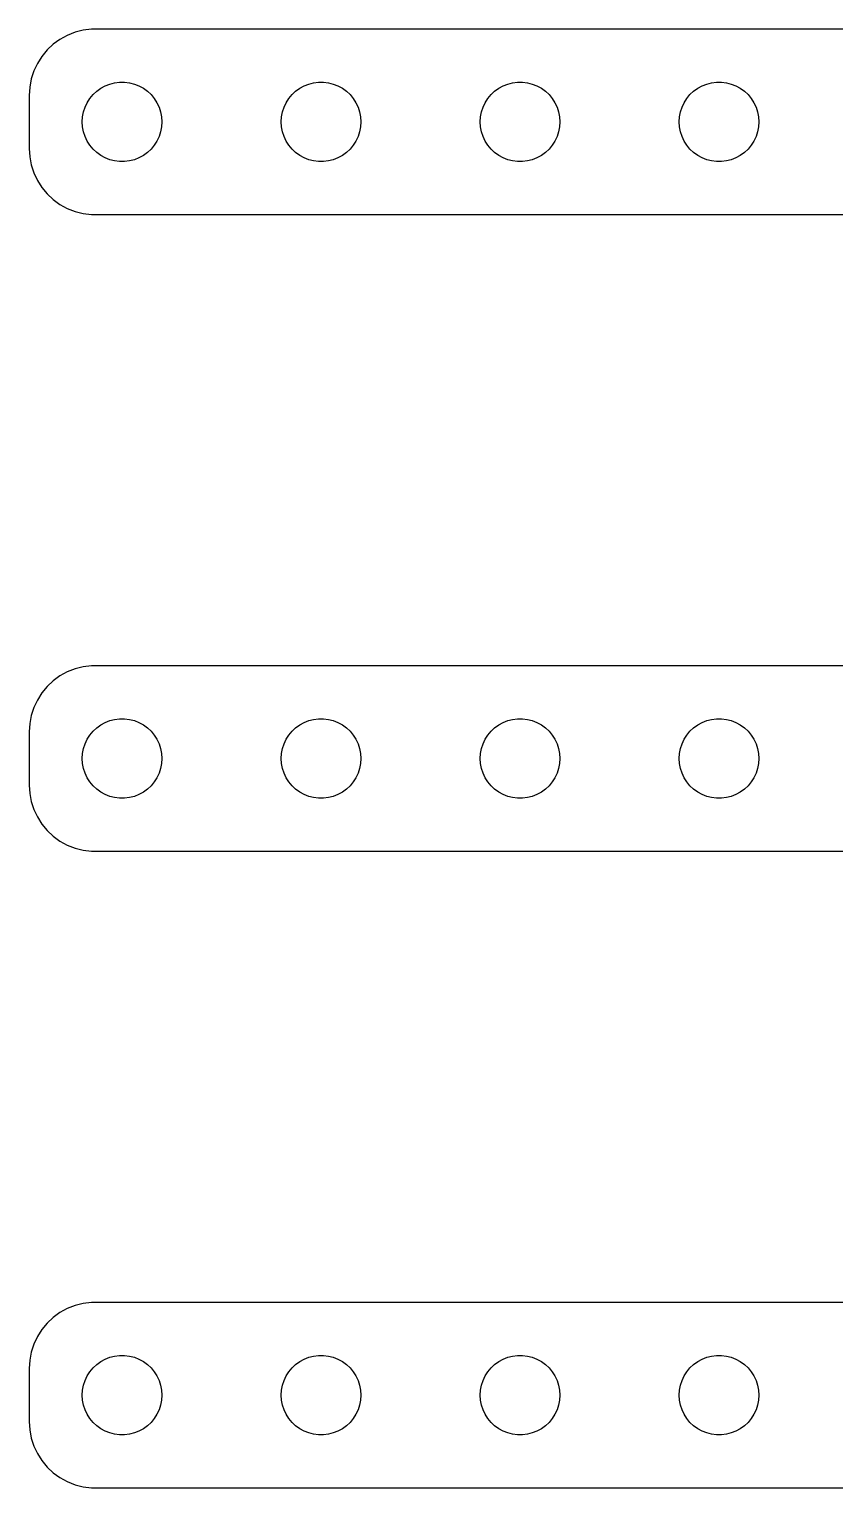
# Model space of a CAD drawing. Header units: metres. Extents: x -64 to 64, y 45 to 99.
# Drawn here: x -63.5 to -33.1, y 44.5 to 99.5 of the extents above; entities that cross this region are included whole.
import ezdxf

# ---------------------------------------------------------------- set-up
doc = ezdxf.new("R2010")
doc.units = ezdxf.units.M

msp = doc.modelspace()

# ---------------------------------------------------------------- linework, layer by layer
for p, q in [((-62.3396, 99.1108), (-62.5936, 98.9263)), ((-62.0644, 99.2621), (-62.3396, 99.1108)), ((-61.7725, 99.3776), (-62.0644, 99.2621)), ((-61.4684, 99.4557), (-61.7725, 99.3776)), ((-61.157, 99.4951), (-61.4684, 99.4557)), ((61.157, 99.4951), (-61.157, 99.4951)), ((-63.0225, 98.4695), (-63.1908, 98.2044)), ((-62.8224, 98.7114), (-63.0225, 98.4695)), ((-62.5936, 98.9263), (-62.8224, 98.7114)), ((-63.3244, 97.9203), (-63.4214, 97.6217)), ((-63.1908, 98.2044), (-63.3244, 97.9203)), ((-63.4214, 97.6217), (-63.4803, 97.3133)), ((-60.8037, 97.2665), (-60.6387, 97.3572)), ((-60.6387, 97.3572), (-60.4635, 97.4266)), ((-60.4635, 97.4266), (-60.2811, 97.4734)), ((-60.2811, 97.4734), (-60.0942, 97.497)), ((-60.0942, 97.497), (-59.9058, 97.497)), ((-59.9058, 97.497), (-59.7189, 97.4734)), ((-59.7189, 97.4734), (-59.5365, 97.4266)), ((-59.5365, 97.4266), (-59.3613, 97.3572)), ((-59.3613, 97.3572), (-59.1963, 97.2665)), ((-53.3037, 97.2665), (-53.1387, 97.3572)), ((-53.1387, 97.3572), (-52.9635, 97.4266)), ((-52.9635, 97.4266), (-52.7811, 97.4734)), ((-52.7811, 97.4734), (-52.5942, 97.497)), ((-52.5942, 97.497), (-52.4058, 97.497)), ((-52.4058, 97.497), (-52.2189, 97.4734)), ((-52.2189, 97.4734), (-52.0365, 97.4266)), ((-52.0365, 97.4266), (-51.8613, 97.3572)), ((-51.8613, 97.3572), (-51.6963, 97.2665)), ((-45.8037, 97.2665), (-45.6387, 97.3572)), ((-45.6387, 97.3572), (-45.4635, 97.4266)), ((-45.4635, 97.4266), (-45.2811, 97.4734)), ((-45.2811, 97.4734), (-45.0942, 97.497)), ((-45.0942, 97.497), (-44.9058, 97.497)), ((-44.9058, 97.497), (-44.7189, 97.4734)), ((-44.7189, 97.4734), (-44.5365, 97.4266)), ((-44.5365, 97.4266), (-44.3613, 97.3572)), ((-44.3613, 97.3572), (-44.1963, 97.2665)), ((-38.3037, 97.2665), (-38.1387, 97.3572)), ((-38.1387, 97.3572), (-37.9635, 97.4266)), ((-37.9635, 97.4266), (-37.7811, 97.4734)), ((-37.7811, 97.4734), (-37.5942, 97.497)), ((-37.5942, 97.497), (-37.4058, 97.497)), ((-37.4058, 97.497), (-37.2189, 97.4734)), ((-37.2189, 97.4734), (-37.0365, 97.4266)), ((-37.0365, 97.4266), (-36.8613, 97.3572)), ((-36.8613, 97.3572), (-36.6963, 97.2665)), ((-63.4803, 97.3133), (-63.5, 97)), ((-63.5, 97), (-63.5, 95)), ((-61.3145, 96.7226), (-61.2135, 96.8817)), ((-61.2135, 96.8817), (-61.0934, 97.0268)), ((-61.0934, 97.0268), (-60.9561, 97.1558)), ((-60.9561, 97.1558), (-60.8037, 97.2665)), ((-59.1963, 97.2665), (-59.0439, 97.1558)), ((-59.0439, 97.1558), (-58.9065, 97.0268)), ((-58.9065, 97.0268), (-58.7865, 96.8817)), ((-58.7865, 96.8817), (-58.6855, 96.7226)), ((-53.8145, 96.7226), (-53.7135, 96.8817)), ((-53.7135, 96.8817), (-53.5934, 97.0268)), ((-53.5934, 97.0268), (-53.4561, 97.1558)), ((-53.4561, 97.1558), (-53.3037, 97.2665)), ((-51.6963, 97.2665), (-51.5439, 97.1558)), ((-51.5439, 97.1558), (-51.4065, 97.0268)), ((-51.4065, 97.0268), (-51.2865, 96.8817)), ((-51.2865, 96.8817), (-51.1855, 96.7226)), ((-46.3145, 96.7226), (-46.2135, 96.8817)), ((-46.2135, 96.8817), (-46.0934, 97.0268)), ((-46.0934, 97.0268), (-45.9561, 97.1558)), ((-45.9561, 97.1558), (-45.8037, 97.2665)), ((-44.1963, 97.2665), (-44.0439, 97.1558)), ((-44.0439, 97.1558), (-43.9065, 97.0268)), ((-43.9065, 97.0268), (-43.7865, 96.8817)), ((-43.7865, 96.8817), (-43.6855, 96.7226)), ((-38.8145, 96.7226), (-38.7135, 96.8817)), ((-38.7135, 96.8817), (-38.5934, 97.0268)), ((-38.5934, 97.0268), (-38.4561, 97.1558)), ((-38.4561, 97.1558), (-38.3037, 97.2665)), ((-36.6963, 97.2665), (-36.5439, 97.1558)), ((-36.5439, 97.1558), (-36.4065, 97.0268)), ((-36.4065, 97.0268), (-36.2865, 96.8817)), ((-36.2865, 96.8817), (-36.1855, 96.7226)), ((-61.4882, 96.188), (-61.4529, 96.373)), ((-61.4529, 96.373), (-61.3947, 96.5522)), ((-61.3947, 96.5522), (-61.3145, 96.7226)), ((-58.6855, 96.7226), (-58.6053, 96.5522)), ((-58.6053, 96.5522), (-58.5471, 96.373)), ((-58.5471, 96.373), (-58.5118, 96.188)), ((-53.9882, 96.188), (-53.9529, 96.373)), ((-53.9529, 96.373), (-53.8947, 96.5522)), ((-53.8947, 96.5522), (-53.8145, 96.7226)), ((-51.1855, 96.7226), (-51.1053, 96.5522)), ((-51.1053, 96.5522), (-51.0471, 96.373)), ((-51.0471, 96.373), (-51.0118, 96.188)), ((-46.4882, 96.188), (-46.4529, 96.373)), ((-46.4529, 96.373), (-46.3947, 96.5522)), ((-46.3947, 96.5522), (-46.3145, 96.7226)), ((-43.6855, 96.7226), (-43.6053, 96.5522)), ((-43.6053, 96.5522), (-43.5471, 96.373)), ((-43.5471, 96.373), (-43.5118, 96.188)), ((-38.9882, 96.188), (-38.9529, 96.373)), ((-38.9529, 96.373), (-38.8947, 96.5522)), ((-38.8947, 96.5522), (-38.8145, 96.7226)), ((-36.1855, 96.7226), (-36.1053, 96.5522)), ((-36.1053, 96.5522), (-36.0471, 96.373)), ((-36.0471, 96.373), (-36.0118, 96.188)), ((-61.5, 96), (-61.4882, 96.188)), ((-61.4882, 95.812), (-61.5, 96)), ((-61.4529, 95.627), (-61.4882, 95.812)), ((-58.5118, 95.812), (-58.5471, 95.627)), ((-58.5118, 96.188), (-58.5, 96)), ((-58.5, 96), (-58.5118, 95.812)), ((-54, 96), (-53.9882, 96.188)), ((-53.9882, 95.812), (-54, 96)), ((-53.9529, 95.627), (-53.9882, 95.812)), ((-51.0118, 95.812), (-51.0471, 95.627)), ((-51.0118, 96.188), (-51, 96)), ((-51, 96), (-51.0118, 95.812)), ((-46.5, 96), (-46.4882, 96.188)), ((-46.4882, 95.812), (-46.5, 96)), ((-46.4529, 95.627), (-46.4882, 95.812)), ((-43.5118, 95.812), (-43.5471, 95.627)), ((-43.5118, 96.188), (-43.5, 96)), ((-43.5, 96), (-43.5118, 95.812)), ((-39, 96), (-38.9882, 96.188)), ((-38.9882, 95.812), (-39, 96)), ((-38.9529, 95.627), (-38.9882, 95.812)), ((-36.0118, 95.812), (-36.0471, 95.627)), ((-36.0118, 96.188), (-36, 96)), ((-36, 96), (-36.0118, 95.812)), ((-61.3947, 95.4478), (-61.4529, 95.627)), ((-61.3145, 95.2774), (-61.3947, 95.4478)), ((-61.2135, 95.1183), (-61.3145, 95.2774)), ((-58.6855, 95.2774), (-58.7865, 95.1183)), ((-58.6053, 95.4478), (-58.6855, 95.2774)), ((-58.5471, 95.627), (-58.6053, 95.4478)), ((-53.8947, 95.4478), (-53.9529, 95.627)), ((-53.8145, 95.2774), (-53.8947, 95.4478)), ((-53.7135, 95.1183), (-53.8145, 95.2774)), ((-51.1855, 95.2774), (-51.2865, 95.1183)), ((-51.1053, 95.4478), (-51.1855, 95.2774)), ((-51.0471, 95.627), (-51.1053, 95.4478)), ((-46.3947, 95.4478), (-46.4529, 95.627)), ((-46.3145, 95.2774), (-46.3947, 95.4478)), ((-46.2135, 95.1183), (-46.3145, 95.2774)), ((-43.6855, 95.2774), (-43.7865, 95.1183)), ((-43.6053, 95.4478), (-43.6855, 95.2774)), ((-43.5471, 95.627), (-43.6053, 95.4478)), ((-38.8947, 95.4478), (-38.9529, 95.627)), ((-38.8145, 95.2774), (-38.8947, 95.4478)), ((-38.7135, 95.1183), (-38.8145, 95.2774)), ((-36.1855, 95.2774), (-36.2865, 95.1183)), ((-36.1053, 95.4478), (-36.1855, 95.2774)), ((-36.0471, 95.627), (-36.1053, 95.4478)), ((-63.5, 95), (-63.4803, 94.6867)), ((-63.4803, 94.6867), (-63.4214, 94.3783)), ((-61.0934, 94.9732), (-61.2135, 95.1183)), ((-60.9561, 94.8442), (-61.0934, 94.9732)), ((-60.8037, 94.7335), (-60.9561, 94.8442)), ((-60.6387, 94.6428), (-60.8037, 94.7335)), ((-60.4635, 94.5734), (-60.6387, 94.6428)), ((-59.3613, 94.6428), (-59.5365, 94.5734)), ((-59.1963, 94.7335), (-59.3613, 94.6428)), ((-59.0439, 94.8442), (-59.1963, 94.7335)), ((-58.9065, 94.9732), (-59.0439, 94.8442)), ((-58.7865, 95.1183), (-58.9065, 94.9732)), ((-53.5934, 94.9732), (-53.7135, 95.1183)), ((-53.4561, 94.8442), (-53.5934, 94.9732)), ((-53.3037, 94.7335), (-53.4561, 94.8442)), ((-53.1387, 94.6428), (-53.3037, 94.7335)), ((-52.9635, 94.5734), (-53.1387, 94.6428)), ((-51.8613, 94.6428), (-52.0365, 94.5734)), ((-51.6963, 94.7335), (-51.8613, 94.6428)), ((-51.5439, 94.8442), (-51.6963, 94.7335)), ((-51.4065, 94.9732), (-51.5439, 94.8442)), ((-51.2865, 95.1183), (-51.4065, 94.9732)), ((-46.0934, 94.9732), (-46.2135, 95.1183)), ((-45.9561, 94.8442), (-46.0934, 94.9732)), ((-45.8037, 94.7335), (-45.9561, 94.8442)), ((-45.6387, 94.6428), (-45.8037, 94.7335)), ((-45.4635, 94.5734), (-45.6387, 94.6428)), ((-44.3613, 94.6428), (-44.5365, 94.5734)), ((-44.1963, 94.7335), (-44.3613, 94.6428)), ((-44.0439, 94.8442), (-44.1963, 94.7335)), ((-43.9065, 94.9732), (-44.0439, 94.8442)), ((-43.7865, 95.1183), (-43.9065, 94.9732)), ((-38.5934, 94.9732), (-38.7135, 95.1183)), ((-38.4561, 94.8442), (-38.5934, 94.9732)), ((-38.3037, 94.7335), (-38.4561, 94.8442)), ((-38.1387, 94.6428), (-38.3037, 94.7335)), ((-37.9635, 94.5734), (-38.1387, 94.6428)), ((-36.8613, 94.6428), (-37.0365, 94.5734)), ((-36.6963, 94.7335), (-36.8613, 94.6428)), ((-36.5439, 94.8442), (-36.6963, 94.7335)), ((-36.4065, 94.9732), (-36.5439, 94.8442)), ((-36.2865, 95.1183), (-36.4065, 94.9732)), ((-63.4214, 94.3783), (-63.3244, 94.0797)), ((-63.3244, 94.0797), (-63.1908, 93.7956)), ((-60.2811, 94.5266), (-60.4635, 94.5734)), ((-60.0942, 94.503), (-60.2811, 94.5266)), ((-59.9058, 94.503), (-60.0942, 94.503)), ((-59.7189, 94.5266), (-59.9058, 94.503)), ((-59.5365, 94.5734), (-59.7189, 94.5266)), ((-52.7811, 94.5266), (-52.9635, 94.5734)), ((-52.5942, 94.503), (-52.7811, 94.5266)), ((-52.4058, 94.503), (-52.5942, 94.503)), ((-52.2189, 94.5266), (-52.4058, 94.503)), ((-52.0365, 94.5734), (-52.2189, 94.5266)), ((-45.2811, 94.5266), (-45.4635, 94.5734)), ((-45.0942, 94.503), (-45.2811, 94.5266)), ((-44.9058, 94.503), (-45.0942, 94.503)), ((-44.7189, 94.5266), (-44.9058, 94.503)), ((-44.5365, 94.5734), (-44.7189, 94.5266)), ((-37.7811, 94.5266), (-37.9635, 94.5734)), ((-37.5942, 94.503), (-37.7811, 94.5266)), ((-37.4058, 94.503), (-37.5942, 94.503)), ((-37.2189, 94.5266), (-37.4058, 94.503)), ((-37.0365, 94.5734), (-37.2189, 94.5266)), ((-63.1908, 93.7956), (-63.0225, 93.5305)), ((-63.0225, 93.5305), (-62.8224, 93.2886)), ((-62.8224, 93.2886), (-62.5936, 93.0737)), ((-62.5936, 93.0737), (-62.3396, 92.8892)), ((-62.3396, 92.8892), (-62.0644, 92.7379)), ((-62.0644, 92.7379), (-61.7725, 92.6224)), ((-61.7725, 92.6224), (-61.4684, 92.5443)), ((-61.4684, 92.5443), (-61.157, 92.5049)), ((-61.157, 92.5049), (61.157, 92.5049)), ((-61.7725, 75.3776), (-62.0644, 75.2621)), ((-61.4684, 75.4557), (-61.7725, 75.3776)), ((-61.157, 75.4951), (-61.4684, 75.4557)), ((61.157, 75.4951), (-61.157, 75.4951)), ((-62.5936, 74.9263), (-62.8224, 74.7114)), ((-62.3396, 75.1108), (-62.5936, 74.9263)), ((-62.0644, 75.2621), (-62.3396, 75.1108)), ((-63.0225, 74.4695), (-63.1908, 74.2044)), ((-62.8224, 74.7114), (-63.0225, 74.4695)), ((-63.3244, 73.9203), (-63.4214, 73.6217)), ((-63.1908, 74.2044), (-63.3244, 73.9203)), ((-63.4803, 73.3133), (-63.5, 73)), ((-63.4214, 73.6217), (-63.4803, 73.3133)), ((-61.0934, 73.0268), (-60.9561, 73.1558)), ((-60.9561, 73.1558), (-60.8037, 73.2665)), ((-60.8037, 73.2665), (-60.6387, 73.3572)), ((-60.6387, 73.3572), (-60.4635, 73.4266)), ((-60.4635, 73.4266), (-60.2811, 73.4734)), ((-60.2811, 73.4734), (-60.0942, 73.497)), ((-60.0942, 73.497), (-59.9058, 73.497)), ((-59.9058, 73.497), (-59.7189, 73.4734)), ((-59.7189, 73.4734), (-59.5365, 73.4266)), ((-59.5365, 73.4266), (-59.3613, 73.3572)), ((-59.3613, 73.3572), (-59.1963, 73.2665)), ((-59.1963, 73.2665), (-59.0439, 73.1558)), ((-59.0439, 73.1558), (-58.9065, 73.0268)), ((-53.5934, 73.0268), (-53.4561, 73.1558)), ((-53.4561, 73.1558), (-53.3037, 73.2665)), ((-53.3037, 73.2665), (-53.1387, 73.3572)), ((-53.1387, 73.3572), (-52.9635, 73.4266)), ((-52.9635, 73.4266), (-52.7811, 73.4734)), ((-52.7811, 73.4734), (-52.5942, 73.497)), ((-52.5942, 73.497), (-52.4058, 73.497)), ((-52.4058, 73.497), (-52.2189, 73.4734)), ((-52.2189, 73.4734), (-52.0365, 73.4266)), ((-52.0365, 73.4266), (-51.8613, 73.3572)), ((-51.8613, 73.3572), (-51.6963, 73.2665)), ((-51.6963, 73.2665), (-51.5439, 73.1558)), ((-51.5439, 73.1558), (-51.4065, 73.0268)), ((-46.0934, 73.0268), (-45.9561, 73.1558)), ((-45.9561, 73.1558), (-45.8037, 73.2665)), ((-45.8037, 73.2665), (-45.6387, 73.3572)), ((-45.6387, 73.3572), (-45.4635, 73.4266)), ((-45.4635, 73.4266), (-45.2811, 73.4734)), ((-45.2811, 73.4734), (-45.0942, 73.497)), ((-45.0942, 73.497), (-44.9058, 73.497)), ((-44.9058, 73.497), (-44.7189, 73.4734)), ((-44.7189, 73.4734), (-44.5365, 73.4266)), ((-44.5365, 73.4266), (-44.3613, 73.3572)), ((-44.3613, 73.3572), (-44.1963, 73.2665)), ((-44.1963, 73.2665), (-44.0439, 73.1558)), ((-44.0439, 73.1558), (-43.9065, 73.0268)), ((-38.5934, 73.0268), (-38.4561, 73.1558)), ((-38.4561, 73.1558), (-38.3037, 73.2665)), ((-38.3037, 73.2665), (-38.1387, 73.3572)), ((-38.1387, 73.3572), (-37.9635, 73.4266)), ((-37.9635, 73.4266), (-37.7811, 73.4734)), ((-37.7811, 73.4734), (-37.5942, 73.497)), ((-37.5942, 73.497), (-37.4058, 73.497)), ((-37.4058, 73.497), (-37.2189, 73.4734)), ((-37.2189, 73.4734), (-37.0365, 73.4266)), ((-37.0365, 73.4266), (-36.8613, 73.3572)), ((-36.8613, 73.3572), (-36.6963, 73.2665)), ((-36.6963, 73.2665), (-36.5439, 73.1558)), ((-36.5439, 73.1558), (-36.4065, 73.0268)), ((-63.5, 73), (-63.5, 71)), ((-61.3947, 72.5522), (-61.3145, 72.7226)), ((-61.3145, 72.7226), (-61.2135, 72.8817)), ((-61.2135, 72.8817), (-61.0934, 73.0268)), ((-58.9065, 73.0268), (-58.7865, 72.8817)), ((-58.7865, 72.8817), (-58.6855, 72.7226)), ((-58.6855, 72.7226), (-58.6053, 72.5522)), ((-53.8947, 72.5522), (-53.8145, 72.7226)), ((-53.8145, 72.7226), (-53.7135, 72.8817)), ((-53.7135, 72.8817), (-53.5934, 73.0268)), ((-51.4065, 73.0268), (-51.2865, 72.8817)), ((-51.2865, 72.8817), (-51.1855, 72.7226)), ((-51.1855, 72.7226), (-51.1053, 72.5522)), ((-46.3947, 72.5522), (-46.3145, 72.7226)), ((-46.3145, 72.7226), (-46.2135, 72.8817)), ((-46.2135, 72.8817), (-46.0934, 73.0268)), ((-43.9065, 73.0268), (-43.7865, 72.8817)), ((-43.7865, 72.8817), (-43.6855, 72.7226)), ((-43.6855, 72.7226), (-43.6053, 72.5522)), ((-38.8947, 72.5522), (-38.8145, 72.7226)), ((-38.8145, 72.7226), (-38.7135, 72.8817)), ((-38.7135, 72.8817), (-38.5934, 73.0268)), ((-36.4065, 73.0268), (-36.2865, 72.8817)), ((-36.2865, 72.8817), (-36.1855, 72.7226)), ((-36.1855, 72.7226), (-36.1053, 72.5522)), ((-61.5, 72), (-61.4882, 72.188)), ((-61.4882, 72.188), (-61.4529, 72.373)), ((-61.4529, 72.373), (-61.3947, 72.5522)), ((-58.6053, 72.5522), (-58.5471, 72.373)), ((-58.5471, 72.373), (-58.5118, 72.188)), ((-58.5118, 72.188), (-58.5, 72)), ((-54, 72), (-53.9882, 72.188)), ((-53.9882, 72.188), (-53.9529, 72.373)), ((-53.9529, 72.373), (-53.8947, 72.5522)), ((-51.1053, 72.5522), (-51.0471, 72.373)), ((-51.0471, 72.373), (-51.0118, 72.188)), ((-51.0118, 72.188), (-51, 72)), ((-46.5, 72), (-46.4882, 72.188)), ((-46.4882, 72.188), (-46.4529, 72.373)), ((-46.4529, 72.373), (-46.3947, 72.5522)), ((-43.6053, 72.5522), (-43.5471, 72.373)), ((-43.5471, 72.373), (-43.5118, 72.188)), ((-43.5118, 72.188), (-43.5, 72)), ((-39, 72), (-38.9882, 72.188)), ((-38.9882, 72.188), (-38.9529, 72.373)), ((-38.9529, 72.373), (-38.8947, 72.5522)), ((-36.1053, 72.5522), (-36.0471, 72.373)), ((-36.0471, 72.373), (-36.0118, 72.188)), ((-36.0118, 72.188), (-36, 72)), ((-61.4882, 71.812), (-61.5, 72)), ((-61.4529, 71.627), (-61.4882, 71.812)), ((-61.3947, 71.4478), (-61.4529, 71.627)), ((-58.5471, 71.627), (-58.6053, 71.4478)), ((-58.5118, 71.812), (-58.5471, 71.627)), ((-58.5, 72), (-58.5118, 71.812)), ((-53.9882, 71.812), (-54, 72)), ((-53.9529, 71.627), (-53.9882, 71.812)), ((-53.8947, 71.4478), (-53.9529, 71.627)), ((-51.0471, 71.627), (-51.1053, 71.4478)), ((-51.0118, 71.812), (-51.0471, 71.627)), ((-51, 72), (-51.0118, 71.812)), ((-46.4882, 71.812), (-46.5, 72)), ((-46.4529, 71.627), (-46.4882, 71.812)), ((-46.3947, 71.4478), (-46.4529, 71.627)), ((-43.5471, 71.627), (-43.6053, 71.4478)), ((-43.5118, 71.812), (-43.5471, 71.627)), ((-43.5, 72), (-43.5118, 71.812)), ((-38.9882, 71.812), (-39, 72)), ((-38.9529, 71.627), (-38.9882, 71.812)), ((-38.8947, 71.4478), (-38.9529, 71.627)), ((-36.0471, 71.627), (-36.1053, 71.4478)), ((-36.0118, 71.812), (-36.0471, 71.627)), ((-36, 72), (-36.0118, 71.812)), ((-63.5, 71), (-63.4803, 70.6867)), ((-61.3145, 71.2774), (-61.3947, 71.4478)), ((-61.2135, 71.1183), (-61.3145, 71.2774)), ((-61.0934, 70.9732), (-61.2135, 71.1183)), ((-60.9561, 70.8442), (-61.0934, 70.9732)), ((-58.9065, 70.9732), (-59.0439, 70.8442)), ((-58.7865, 71.1183), (-58.9065, 70.9732)), ((-58.6855, 71.2774), (-58.7865, 71.1183)), ((-58.6053, 71.4478), (-58.6855, 71.2774)), ((-53.8145, 71.2774), (-53.8947, 71.4478)), ((-53.7135, 71.1183), (-53.8145, 71.2774)), ((-53.5934, 70.9732), (-53.7135, 71.1183)), ((-53.4561, 70.8442), (-53.5934, 70.9732)), ((-51.4065, 70.9732), (-51.5439, 70.8442)), ((-51.2865, 71.1183), (-51.4065, 70.9732)), ((-51.1855, 71.2774), (-51.2865, 71.1183)), ((-51.1053, 71.4478), (-51.1855, 71.2774)), ((-46.3145, 71.2774), (-46.3947, 71.4478)), ((-46.2135, 71.1183), (-46.3145, 71.2774)), ((-46.0934, 70.9732), (-46.2135, 71.1183)), ((-45.9561, 70.8442), (-46.0934, 70.9732)), ((-43.9065, 70.9732), (-44.0439, 70.8442)), ((-43.7865, 71.1183), (-43.9065, 70.9732)), ((-43.6855, 71.2774), (-43.7865, 71.1183)), ((-43.6053, 71.4478), (-43.6855, 71.2774)), ((-38.8145, 71.2774), (-38.8947, 71.4478)), ((-38.7135, 71.1183), (-38.8145, 71.2774)), ((-38.5934, 70.9732), (-38.7135, 71.1183)), ((-38.4561, 70.8442), (-38.5934, 70.9732)), ((-36.4065, 70.9732), (-36.5439, 70.8442)), ((-36.2865, 71.1183), (-36.4065, 70.9732)), ((-36.1855, 71.2774), (-36.2865, 71.1183)), ((-36.1053, 71.4478), (-36.1855, 71.2774)), ((-63.4803, 70.6867), (-63.4214, 70.3783)), ((-60.8037, 70.7335), (-60.9561, 70.8442)), ((-60.6387, 70.6428), (-60.8037, 70.7335)), ((-60.4635, 70.5734), (-60.6387, 70.6428)), ((-60.2811, 70.5266), (-60.4635, 70.5734)), ((-60.0942, 70.503), (-60.2811, 70.5266)), ((-59.9058, 70.503), (-60.0942, 70.503)), ((-59.7189, 70.5266), (-59.9058, 70.503)), ((-59.5365, 70.5734), (-59.7189, 70.5266)), ((-59.3613, 70.6428), (-59.5365, 70.5734)), ((-59.1963, 70.7335), (-59.3613, 70.6428)), ((-59.0439, 70.8442), (-59.1963, 70.7335)), ((-53.3037, 70.7335), (-53.4561, 70.8442)), ((-53.1387, 70.6428), (-53.3037, 70.7335)), ((-52.9635, 70.5734), (-53.1387, 70.6428)), ((-52.7811, 70.5266), (-52.9635, 70.5734)), ((-52.5942, 70.503), (-52.7811, 70.5266)), ((-52.4058, 70.503), (-52.5942, 70.503)), ((-52.2189, 70.5266), (-52.4058, 70.503)), ((-52.0365, 70.5734), (-52.2189, 70.5266)), ((-51.8613, 70.6428), (-52.0365, 70.5734)), ((-51.6963, 70.7335), (-51.8613, 70.6428)), ((-51.5439, 70.8442), (-51.6963, 70.7335)), ((-45.8037, 70.7335), (-45.9561, 70.8442)), ((-45.6387, 70.6428), (-45.8037, 70.7335)), ((-45.4635, 70.5734), (-45.6387, 70.6428)), ((-45.2811, 70.5266), (-45.4635, 70.5734)), ((-45.0942, 70.503), (-45.2811, 70.5266)), ((-44.9058, 70.503), (-45.0942, 70.503)), ((-44.7189, 70.5266), (-44.9058, 70.503)), ((-44.5365, 70.5734), (-44.7189, 70.5266)), ((-44.3613, 70.6428), (-44.5365, 70.5734)), ((-44.1963, 70.7335), (-44.3613, 70.6428)), ((-44.0439, 70.8442), (-44.1963, 70.7335)), ((-38.3037, 70.7335), (-38.4561, 70.8442)), ((-38.1387, 70.6428), (-38.3037, 70.7335)), ((-37.9635, 70.5734), (-38.1387, 70.6428)), ((-37.7811, 70.5266), (-37.9635, 70.5734)), ((-37.5942, 70.503), (-37.7811, 70.5266)), ((-37.4058, 70.503), (-37.5942, 70.503)), ((-37.2189, 70.5266), (-37.4058, 70.503)), ((-37.0365, 70.5734), (-37.2189, 70.5266)), ((-36.8613, 70.6428), (-37.0365, 70.5734)), ((-36.6963, 70.7335), (-36.8613, 70.6428)), ((-36.5439, 70.8442), (-36.6963, 70.7335)), ((-63.4214, 70.3783), (-63.3244, 70.0797)), ((-63.3244, 70.0797), (-63.1908, 69.7956)), ((-63.1908, 69.7956), (-63.0225, 69.5305)), ((-63.0225, 69.5305), (-62.8224, 69.2886)), ((-62.8224, 69.2886), (-62.5936, 69.0737)), ((-62.5936, 69.0737), (-62.3396, 68.8892)), ((-62.3396, 68.8892), (-62.0644, 68.7379)), ((-62.0644, 68.7379), (-61.7725, 68.6224)), ((-61.7725, 68.6224), (-61.4684, 68.5443)), ((-61.4684, 68.5443), (-61.157, 68.5049)), ((-61.157, 68.5049), (61.157, 68.5049)), ((-62.0644, 51.2621), (-62.3396, 51.1108)), ((-61.7725, 51.3776), (-62.0644, 51.2621)), ((-61.4684, 51.4557), (-61.7725, 51.3776)), ((-61.157, 51.4951), (-61.4684, 51.4557)), ((61.157, 51.4951), (-61.157, 51.4951)), ((-62.8224, 50.7114), (-63.0225, 50.4695)), ((-62.5936, 50.9263), (-62.8224, 50.7114)), ((-62.3396, 51.1108), (-62.5936, 50.9263)), ((-63.1908, 50.2044), (-63.3244, 49.9203)), ((-63.0225, 50.4695), (-63.1908, 50.2044)), ((-63.4214, 49.6217), (-63.4803, 49.3133)), ((-63.3244, 49.9203), (-63.4214, 49.6217)), ((-60.2811, 49.4734), (-60.0942, 49.497)), ((-60.0942, 49.497), (-59.9058, 49.497)), ((-59.9058, 49.497), (-59.7189, 49.4734)), ((-52.7811, 49.4734), (-52.5942, 49.497)), ((-52.5942, 49.497), (-52.4058, 49.497)), ((-52.4058, 49.497), (-52.2189, 49.4734)), ((-45.2811, 49.4734), (-45.0942, 49.497)), ((-45.0942, 49.497), (-44.9058, 49.497)), ((-44.9058, 49.497), (-44.7189, 49.4734)), ((-37.7811, 49.4734), (-37.5942, 49.497)), ((-37.5942, 49.497), (-37.4058, 49.497)), ((-37.4058, 49.497), (-37.2189, 49.4734)), ((-63.4803, 49.3133), (-63.5, 49)), ((-63.5, 49), (-63.5, 47)), ((-61.2135, 48.8817), (-61.0934, 49.0268)), ((-61.0934, 49.0268), (-60.9561, 49.1558)), ((-60.9561, 49.1558), (-60.8037, 49.2665)), ((-60.8037, 49.2665), (-60.6387, 49.3572)), ((-60.6387, 49.3572), (-60.4635, 49.4266)), ((-60.4635, 49.4266), (-60.2811, 49.4734)), ((-59.7189, 49.4734), (-59.5365, 49.4266)), ((-59.5365, 49.4266), (-59.3613, 49.3572)), ((-59.3613, 49.3572), (-59.1963, 49.2665)), ((-59.1963, 49.2665), (-59.0439, 49.1558)), ((-59.0439, 49.1558), (-58.9065, 49.0268)), ((-58.9065, 49.0268), (-58.7865, 48.8817)), ((-53.7135, 48.8817), (-53.5934, 49.0268)), ((-53.5934, 49.0268), (-53.4561, 49.1558)), ((-53.4561, 49.1558), (-53.3037, 49.2665)), ((-53.3037, 49.2665), (-53.1387, 49.3572)), ((-53.1387, 49.3572), (-52.9635, 49.4266)), ((-52.9635, 49.4266), (-52.7811, 49.4734)), ((-52.2189, 49.4734), (-52.0365, 49.4266)), ((-52.0365, 49.4266), (-51.8613, 49.3572)), ((-51.8613, 49.3572), (-51.6963, 49.2665)), ((-51.6963, 49.2665), (-51.5439, 49.1558)), ((-51.5439, 49.1558), (-51.4065, 49.0268)), ((-51.4065, 49.0268), (-51.2865, 48.8817)), ((-46.2135, 48.8817), (-46.0934, 49.0268)), ((-46.0934, 49.0268), (-45.9561, 49.1558)), ((-45.9561, 49.1558), (-45.8037, 49.2665)), ((-45.8037, 49.2665), (-45.6387, 49.3572)), ((-45.6387, 49.3572), (-45.4635, 49.4266)), ((-45.4635, 49.4266), (-45.2811, 49.4734)), ((-44.7189, 49.4734), (-44.5365, 49.4266)), ((-44.5365, 49.4266), (-44.3613, 49.3572)), ((-44.3613, 49.3572), (-44.1963, 49.2665)), ((-44.1963, 49.2665), (-44.0439, 49.1558)), ((-44.0439, 49.1558), (-43.9065, 49.0268)), ((-43.9065, 49.0268), (-43.7865, 48.8817)), ((-38.7135, 48.8817), (-38.5934, 49.0268)), ((-38.5934, 49.0268), (-38.4561, 49.1558)), ((-38.4561, 49.1558), (-38.3037, 49.2665)), ((-38.3037, 49.2665), (-38.1387, 49.3572)), ((-38.1387, 49.3572), (-37.9635, 49.4266)), ((-37.9635, 49.4266), (-37.7811, 49.4734)), ((-37.2189, 49.4734), (-37.0365, 49.4266)), ((-37.0365, 49.4266), (-36.8613, 49.3572)), ((-36.8613, 49.3572), (-36.6963, 49.2665)), ((-36.6963, 49.2665), (-36.5439, 49.1558)), ((-36.5439, 49.1558), (-36.4065, 49.0268)), ((-36.4065, 49.0268), (-36.2865, 48.8817)), ((-61.4529, 48.373), (-61.3947, 48.5522)), ((-61.3947, 48.5522), (-61.3145, 48.7226)), ((-61.3145, 48.7226), (-61.2135, 48.8817)), ((-58.7865, 48.8817), (-58.6855, 48.7226)), ((-58.6855, 48.7226), (-58.6053, 48.5522)), ((-58.6053, 48.5522), (-58.5471, 48.373)), ((-53.9529, 48.373), (-53.8947, 48.5522)), ((-53.8947, 48.5522), (-53.8145, 48.7226)), ((-53.8145, 48.7226), (-53.7135, 48.8817)), ((-51.2865, 48.8817), (-51.1855, 48.7226)), ((-51.1855, 48.7226), (-51.1053, 48.5522)), ((-51.1053, 48.5522), (-51.0471, 48.373)), ((-46.4529, 48.373), (-46.3947, 48.5522)), ((-46.3947, 48.5522), (-46.3145, 48.7226)), ((-46.3145, 48.7226), (-46.2135, 48.8817)), ((-43.7865, 48.8817), (-43.6855, 48.7226)), ((-43.6855, 48.7226), (-43.6053, 48.5522)), ((-43.6053, 48.5522), (-43.5471, 48.373)), ((-38.9529, 48.373), (-38.8947, 48.5522)), ((-38.8947, 48.5522), (-38.8145, 48.7226)), ((-38.8145, 48.7226), (-38.7135, 48.8817)), ((-36.2865, 48.8817), (-36.1855, 48.7226)), ((-36.1855, 48.7226), (-36.1053, 48.5522)), ((-36.1053, 48.5522), (-36.0471, 48.373)), ((-61.5, 48), (-61.4882, 48.188)), ((-61.4882, 47.812), (-61.5, 48)), ((-61.4882, 48.188), (-61.4529, 48.373)), ((-58.5471, 48.373), (-58.5118, 48.188)), ((-58.5118, 48.188), (-58.5, 48)), ((-58.5, 48), (-58.5118, 47.812)), ((-54, 48), (-53.9882, 48.188)), ((-53.9882, 47.812), (-54, 48)), ((-53.9882, 48.188), (-53.9529, 48.373)), ((-51.0471, 48.373), (-51.0118, 48.188)), ((-51.0118, 48.188), (-51, 48)), ((-51, 48), (-51.0118, 47.812)), ((-46.5, 48), (-46.4882, 48.188)), ((-46.4882, 47.812), (-46.5, 48)), ((-46.4882, 48.188), (-46.4529, 48.373)), ((-43.5471, 48.373), (-43.5118, 48.188)), ((-43.5118, 48.188), (-43.5, 48)), ((-43.5, 48), (-43.5118, 47.812)), ((-39, 48), (-38.9882, 48.188)), ((-38.9882, 47.812), (-39, 48)), ((-38.9882, 48.188), (-38.9529, 48.373)), ((-36.0471, 48.373), (-36.0118, 48.188)), ((-36.0118, 48.188), (-36, 48)), ((-36, 48), (-36.0118, 47.812)), ((-61.4529, 47.627), (-61.4882, 47.812)), ((-61.3947, 47.4478), (-61.4529, 47.627)), ((-61.3145, 47.2774), (-61.3947, 47.4478)), ((-58.6053, 47.4478), (-58.6855, 47.2774)), ((-58.5471, 47.627), (-58.6053, 47.4478)), ((-58.5118, 47.812), (-58.5471, 47.627)), ((-53.9529, 47.627), (-53.9882, 47.812)), ((-53.8947, 47.4478), (-53.9529, 47.627)), ((-53.8145, 47.2774), (-53.8947, 47.4478)), ((-51.1053, 47.4478), (-51.1855, 47.2774)), ((-51.0471, 47.627), (-51.1053, 47.4478)), ((-51.0118, 47.812), (-51.0471, 47.627)), ((-46.4529, 47.627), (-46.4882, 47.812)), ((-46.3947, 47.4478), (-46.4529, 47.627)), ((-46.3145, 47.2774), (-46.3947, 47.4478)), ((-43.6053, 47.4478), (-43.6855, 47.2774)), ((-43.5471, 47.627), (-43.6053, 47.4478)), ((-43.5118, 47.812), (-43.5471, 47.627)), ((-38.9529, 47.627), (-38.9882, 47.812)), ((-38.8947, 47.4478), (-38.9529, 47.627)), ((-38.8145, 47.2774), (-38.8947, 47.4478)), ((-36.1053, 47.4478), (-36.1855, 47.2774)), ((-36.0471, 47.627), (-36.1053, 47.4478)), ((-36.0118, 47.812), (-36.0471, 47.627)), ((-63.5, 47), (-63.4803, 46.6867)), ((-61.2135, 47.1183), (-61.3145, 47.2774)), ((-61.0934, 46.9732), (-61.2135, 47.1183)), ((-60.9561, 46.8442), (-61.0934, 46.9732)), ((-60.8037, 46.7335), (-60.9561, 46.8442)), ((-59.0439, 46.8442), (-59.1963, 46.7335)), ((-58.9065, 46.9732), (-59.0439, 46.8442)), ((-58.7865, 47.1183), (-58.9065, 46.9732)), ((-58.6855, 47.2774), (-58.7865, 47.1183)), ((-53.7135, 47.1183), (-53.8145, 47.2774)), ((-53.5934, 46.9732), (-53.7135, 47.1183)), ((-53.4561, 46.8442), (-53.5934, 46.9732)), ((-53.3037, 46.7335), (-53.4561, 46.8442)), ((-51.5439, 46.8442), (-51.6963, 46.7335)), ((-51.4065, 46.9732), (-51.5439, 46.8442)), ((-51.2865, 47.1183), (-51.4065, 46.9732)), ((-51.1855, 47.2774), (-51.2865, 47.1183)), ((-46.2135, 47.1183), (-46.3145, 47.2774)), ((-46.0934, 46.9732), (-46.2135, 47.1183)), ((-45.9561, 46.8442), (-46.0934, 46.9732)), ((-45.8037, 46.7335), (-45.9561, 46.8442)), ((-44.0439, 46.8442), (-44.1963, 46.7335)), ((-43.9065, 46.9732), (-44.0439, 46.8442)), ((-43.7865, 47.1183), (-43.9065, 46.9732)), ((-43.6855, 47.2774), (-43.7865, 47.1183)), ((-38.7135, 47.1183), (-38.8145, 47.2774)), ((-38.5934, 46.9732), (-38.7135, 47.1183)), ((-38.4561, 46.8442), (-38.5934, 46.9732)), ((-38.3037, 46.7335), (-38.4561, 46.8442)), ((-36.5439, 46.8442), (-36.6963, 46.7335)), ((-36.4065, 46.9732), (-36.5439, 46.8442)), ((-36.2865, 47.1183), (-36.4065, 46.9732)), ((-36.1855, 47.2774), (-36.2865, 47.1183)), ((-63.4803, 46.6867), (-63.4214, 46.3783)), ((-63.4214, 46.3783), (-63.3244, 46.0797)), ((-60.6387, 46.6428), (-60.8037, 46.7335)), ((-60.4635, 46.5734), (-60.6387, 46.6428)), ((-60.2811, 46.5266), (-60.4635, 46.5734)), ((-60.0942, 46.503), (-60.2811, 46.5266)), ((-59.9058, 46.503), (-60.0942, 46.503)), ((-59.7189, 46.5266), (-59.9058, 46.503)), ((-59.5365, 46.5734), (-59.7189, 46.5266)), ((-59.3613, 46.6428), (-59.5365, 46.5734)), ((-59.1963, 46.7335), (-59.3613, 46.6428)), ((-53.1387, 46.6428), (-53.3037, 46.7335)), ((-52.9635, 46.5734), (-53.1387, 46.6428)), ((-52.7811, 46.5266), (-52.9635, 46.5734)), ((-52.5942, 46.503), (-52.7811, 46.5266)), ((-52.4058, 46.503), (-52.5942, 46.503)), ((-52.2189, 46.5266), (-52.4058, 46.503)), ((-52.0365, 46.5734), (-52.2189, 46.5266)), ((-51.8613, 46.6428), (-52.0365, 46.5734)), ((-51.6963, 46.7335), (-51.8613, 46.6428)), ((-45.6387, 46.6428), (-45.8037, 46.7335)), ((-45.4635, 46.5734), (-45.6387, 46.6428)), ((-45.2811, 46.5266), (-45.4635, 46.5734)), ((-45.0942, 46.503), (-45.2811, 46.5266)), ((-44.9058, 46.503), (-45.0942, 46.503)), ((-44.7189, 46.5266), (-44.9058, 46.503)), ((-44.5365, 46.5734), (-44.7189, 46.5266)), ((-44.3613, 46.6428), (-44.5365, 46.5734)), ((-44.1963, 46.7335), (-44.3613, 46.6428)), ((-38.1387, 46.6428), (-38.3037, 46.7335)), ((-37.9635, 46.5734), (-38.1387, 46.6428)), ((-37.7811, 46.5266), (-37.9635, 46.5734)), ((-37.5942, 46.503), (-37.7811, 46.5266)), ((-37.4058, 46.503), (-37.5942, 46.503)), ((-37.2189, 46.5266), (-37.4058, 46.503)), ((-37.0365, 46.5734), (-37.2189, 46.5266)), ((-36.8613, 46.6428), (-37.0365, 46.5734)), ((-36.6963, 46.7335), (-36.8613, 46.6428)), ((-63.3244, 46.0797), (-63.1908, 45.7956)), ((-63.1908, 45.7956), (-63.0225, 45.5305)), ((-63.0225, 45.5305), (-62.8224, 45.2886)), ((-62.8224, 45.2886), (-62.5936, 45.0737)), ((-62.5936, 45.0737), (-62.3396, 44.8892)), ((-62.3396, 44.8892), (-62.0644, 44.7379)), ((-62.0644, 44.7379), (-61.7725, 44.6224)), ((-61.7725, 44.6224), (-61.4684, 44.5443)), ((-61.4684, 44.5443), (-61.157, 44.5049)), ((-61.157, 44.5049), (61.157, 44.5049))]:
    msp.add_line(p, q)

doc.saveas('drawing.dxf')
